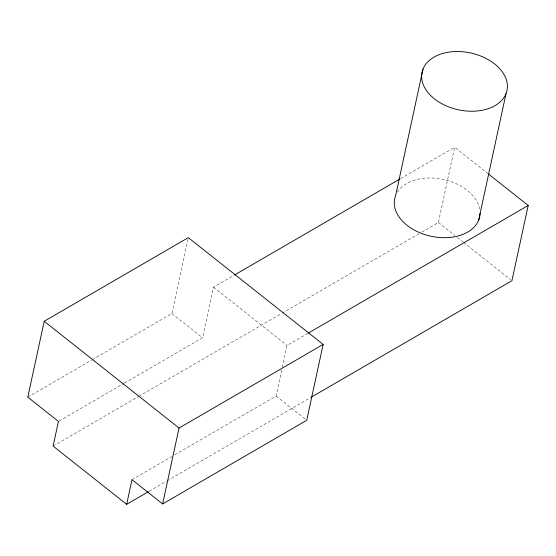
<?xml version="1.0" encoding="UTF-8"?>
<svg xmlns="http://www.w3.org/2000/svg" width="556" height="556" viewBox="0 0 556 556"><rect width="100%" height="100%" fill="white"/><g stroke="black" fill="none" stroke-linecap="round" stroke-linejoin="round"><path stroke-width="0.42" stroke-dasharray="2.78 2.08" d="M92.345 359.697L171.901 313.521L187.942 239.33M124.488 383.091L202.544 337.791L213.483 287.202L233.77 275.428M174.765 454.836L276.089 396.032L282.107 368.204M282.288 367.363L287.028 345.443L307.315 333.669M421.865 232.067L438.385 222.476L454.655 147.229L488.022 173.653M400.563 178.622L454.655 147.229M27.8 397.158L91.594 360.135M59.193 420.989L123.738 383.529M53.112 446.086L137.978 396.831M138.729 396.393L281.426 313.577M282.177 313.139L418.863 233.805M131.987 479.668L171.762 456.58M149.189 491.247L166.459 481.225M167.21 480.787L310.658 397.533M438.385 222.476L454.732 235.417M457.456 237.572L462.905 241.888M463.586 242.43L510.568 279.633M213.483 287.202L287.028 345.443M171.901 313.521L202.544 337.791M276.089 396.032L306.05 419.759M397.394 192.154A43.438 29.065 12.2 0 1 442.972 179.359A43.438 29.065 12.2 0 1 479.793 209.515"/><path stroke-width="0.83" d="M126.657 504.327L131.987 479.668L162.63 503.931L306.731 420.294L323.14 344.414L188.31 237.648L44.209 321.285L27.8 397.158L58.443 421.427L53.112 446.086L126.657 504.327L148.438 491.685M162.63 503.931L179.039 428.05L323.14 344.414M422.977 69.139L395.636 195.601A43.438 29.065 12.2 0 0 431.296 236.314A43.438 29.065 12.2 0 0 480.057 213.469M478.688 220.086L506.036 93.616A43.438 29.065 12.2 0 0 453.064 51.673A43.438 29.065 12.2 0 0 434.424 98.843A43.438 29.065 12.2 0 0 506.036 93.616M488.703 174.188L528.2 205.47L511.93 280.71L311.409 397.095M234.521 274.998L399.813 179.06M308.066 333.232L528.2 205.47M44.209 321.285L179.039 428.05"/></g></svg>
